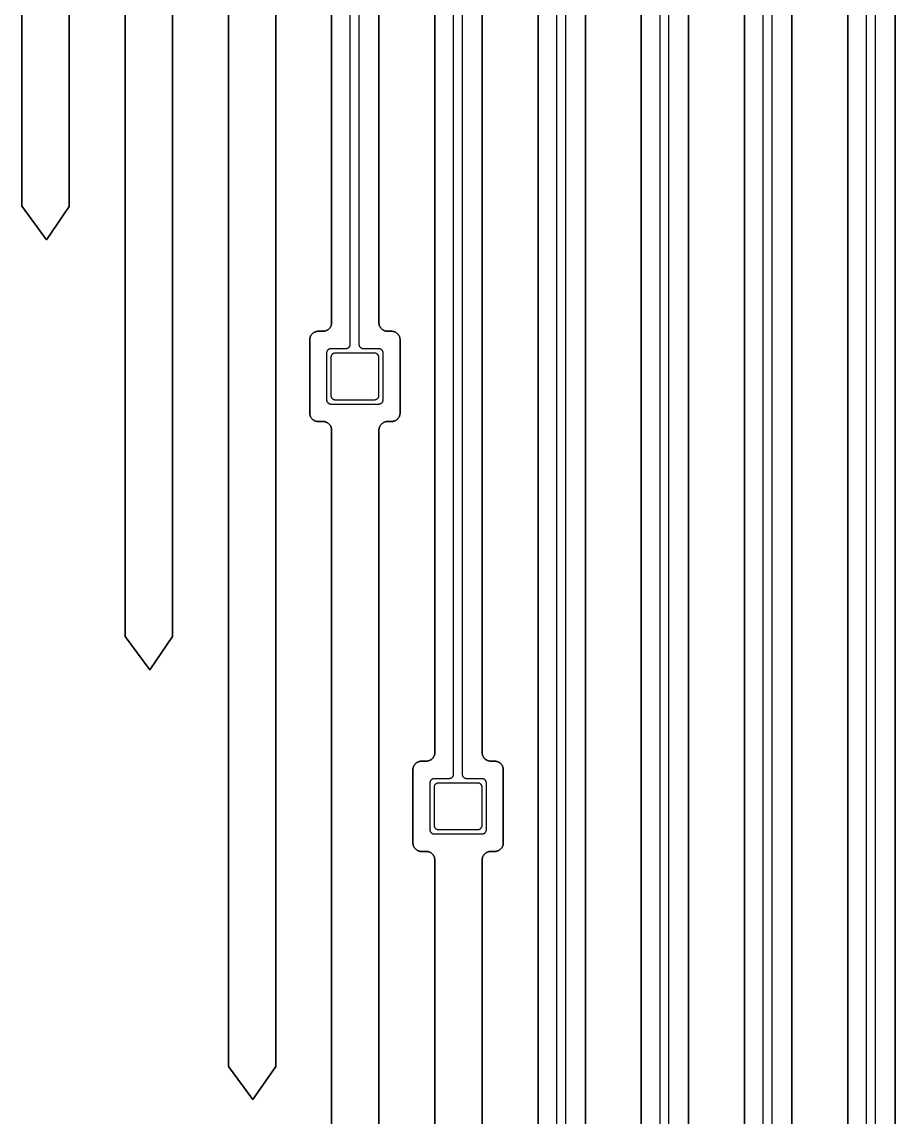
# Model space of a CAD drawing. Extents: x -2057 to 2225, y -44 to 31181.
# Drawn here: x -332.2 to -129.2, y 1607.5 to 1862.2 of the extents above; entities that cross this region are included whole.
import ezdxf

# ---------------------------------------------------------------- set-up
doc = ezdxf.new("R2010")
doc.units = 0
for name, color, linetype in [('electrode', 6, 'CONTINUOUS'), ('etching', 7, 'CONTINUOUS'), ('L3D0_etching3', 5, 'CONTINUOUS'), ('metalization', 8, 'CONTINUOUS'), ('polyimide', 9, 'CONTINUOUS')]:
    doc.layers.add(name, color=color, linetype=linetype)

msp = doc.modelspace()

# ---------------------------------------------------------------- linework, layer by layer
at = {"layer": 'electrode'}
for points in [[(-259.34, 1774.247), (-259.427, 1774.255), (-259.513, 1774.27), (-259.598, 1774.293), (-259.68, 1774.323), (-259.759, 1774.36), (-259.834, 1774.403), (-259.906, 1774.453), (-259.973, 1774.509), (-260.035, 1774.571), (-260.091, 1774.638), (-260.141, 1774.71), (-260.184, 1774.785), (-260.221, 1774.864), (-260.251, 1774.946), (-260.274, 1775.031), (-260.289, 1775.117), (-260.297, 1775.204), (-260.297, 1784.291), (-260.289, 1784.378), (-260.274, 1784.464), (-260.251, 1784.548), (-260.221, 1784.63), (-260.184, 1784.71), (-260.141, 1784.785), (-260.091, 1784.857), (-260.035, 1784.924), (-259.973, 1784.985), (-259.906, 1785.042), (-259.834, 1785.092), (-259.759, 1785.135), (-259.68, 1785.172), (-259.598, 1785.202), (-259.513, 1785.225), (-259.427, 1785.24), (-259.34, 1785.247), (-250.253, 1785.247), (-250.166, 1785.24), (-250.08, 1785.225), (-249.996, 1785.202), (-249.914, 1785.172), (-249.834, 1785.135), (-249.759, 1785.092), (-249.687, 1785.042), (-249.62, 1784.985), (-249.559, 1784.924), (-249.502, 1784.857), (-249.452, 1784.785), (-249.409, 1784.71), (-249.372, 1784.63), (-249.342, 1784.548), (-249.319, 1784.464), (-249.304, 1784.378), (-249.297, 1784.291), (-249.297, 1775.204), (-249.304, 1775.117), (-249.319, 1775.031), (-249.342, 1774.946), (-249.372, 1774.864), (-249.409, 1774.785), (-249.452, 1774.71), (-249.502, 1774.638), (-249.559, 1774.571), (-249.62, 1774.509), (-249.687, 1774.453), (-249.759, 1774.403), (-249.834, 1774.36), (-249.914, 1774.323), (-249.996, 1774.293), (-250.08, 1774.27), (-250.166, 1774.255), (-250.253, 1774.247)], [(-235.34, 1674.247), (-235.427, 1674.255), (-235.513, 1674.27), (-235.598, 1674.293), (-235.68, 1674.323), (-235.759, 1674.36), (-235.834, 1674.403), (-235.906, 1674.453), (-235.973, 1674.509), (-236.035, 1674.571), (-236.091, 1674.638), (-236.141, 1674.71), (-236.184, 1674.785), (-236.221, 1674.864), (-236.251, 1674.946), (-236.274, 1675.031), (-236.289, 1675.117), (-236.297, 1675.204), (-236.297, 1684.291), (-236.289, 1684.378), (-236.274, 1684.464), (-236.251, 1684.548), (-236.221, 1684.63), (-236.184, 1684.71), (-236.141, 1684.785), (-236.091, 1684.857), (-236.035, 1684.924), (-235.973, 1684.985), (-235.906, 1685.042), (-235.834, 1685.092), (-235.759, 1685.135), (-235.68, 1685.172), (-235.598, 1685.202), (-235.513, 1685.225), (-235.427, 1685.24), (-235.34, 1685.247), (-226.253, 1685.247), (-226.166, 1685.24), (-226.08, 1685.225), (-225.996, 1685.202), (-225.914, 1685.172), (-225.834, 1685.135), (-225.759, 1685.092), (-225.687, 1685.042), (-225.62, 1684.985), (-225.559, 1684.924), (-225.502, 1684.857), (-225.452, 1684.785), (-225.409, 1684.71), (-225.372, 1684.63), (-225.342, 1684.548), (-225.319, 1684.464), (-225.304, 1684.378), (-225.297, 1684.291), (-225.297, 1675.204), (-225.304, 1675.117), (-225.319, 1675.031), (-225.342, 1674.946), (-225.372, 1674.864), (-225.409, 1674.785), (-225.452, 1674.71), (-225.502, 1674.638), (-225.559, 1674.571), (-225.62, 1674.509), (-225.687, 1674.453), (-225.759, 1674.403), (-225.834, 1674.36), (-225.914, 1674.323), (-225.996, 1674.293), (-226.08, 1674.27), (-226.166, 1674.255), (-226.253, 1674.247)]]:
    msp.add_lwpolyline(points, close=True, dxfattribs=at)
at = {"layer": 'etching'}
for points in [[(-260.208, 9035.371), (-260.208, 1792.185), (-260.216, 1792.059), (-260.231, 1791.934), (-260.255, 1791.811), (-260.286, 1791.689), (-260.325, 1791.57), (-260.371, 1791.453), (-260.425, 1791.339), (-260.485, 1791.229), (-260.553, 1791.123), (-260.627, 1791.021), (-260.707, 1790.924), (-260.793, 1790.832), (-260.884, 1790.746), (-260.981, 1790.666), (-261.083, 1790.592), (-261.189, 1790.525), (-261.299, 1790.465), (-261.413, 1790.411), (-261.53, 1790.365), (-261.649, 1790.326), (-261.771, 1790.295), (-261.895, 1790.271), (-262.019, 1790.255), (-262.145, 1790.247), (-263.359, 1790.247), (-263.485, 1790.24), (-263.61, 1790.224), (-263.733, 1790.2), (-263.855, 1790.169), (-263.974, 1790.13), (-264.091, 1790.084), (-264.205, 1790.03), (-264.315, 1789.97), (-264.421, 1789.902), (-264.523, 1789.828), (-264.62, 1789.748), (-264.712, 1789.662), (-264.798, 1789.571), (-264.878, 1789.474), (-264.952, 1789.372), (-265.019, 1789.266), (-265.079, 1789.156), (-265.133, 1789.042), (-265.179, 1788.925), (-265.218, 1788.806), (-265.249, 1788.684), (-265.273, 1788.56), (-265.289, 1788.436), (-265.297, 1788.31), (-265.297, 1771.185), (-265.289, 1771.059), (-265.273, 1770.934), (-265.249, 1770.811), (-265.218, 1770.689), (-265.179, 1770.57), (-265.133, 1770.453), (-265.079, 1770.339), (-265.019, 1770.229), (-264.952, 1770.123), (-264.878, 1770.021), (-264.798, 1769.924), (-264.712, 1769.832), (-264.62, 1769.746), (-264.523, 1769.666), (-264.421, 1769.592), (-264.315, 1769.525), (-264.205, 1769.465), (-264.091, 1769.411), (-263.974, 1769.365), (-263.855, 1769.326), (-263.733, 1769.295), (-263.61, 1769.271), (-263.485, 1769.255), (-263.359, 1769.247), (-262.145, 1769.247), (-262.019, 1769.24), (-261.895, 1769.224), (-261.771, 1769.2), (-261.649, 1769.169), (-261.53, 1769.13), (-261.413, 1769.084), (-261.299, 1769.03), (-261.189, 1768.97), (-261.083, 1768.902), (-260.981, 1768.828), (-260.884, 1768.748), (-260.793, 1768.662), (-260.707, 1768.571), (-260.627, 1768.474), (-260.553, 1768.372), (-260.485, 1768.266), (-260.425, 1768.156), (-260.371, 1768.042), (-260.325, 1767.925), (-260.286, 1767.806), (-260.255, 1767.684), (-260.231, 1767.56), (-260.216, 1767.436), (-260.208, 1767.31), (-260.208, 1519.247)], [(-249.208, 1519.247), (-249.208, 1767.31), (-249.2, 1767.436), (-249.184, 1767.56), (-249.16, 1767.684), (-249.129, 1767.806), (-249.09, 1767.925), (-249.044, 1768.042), (-248.991, 1768.156), (-248.93, 1768.266), (-248.863, 1768.372), (-248.789, 1768.474), (-248.709, 1768.571), (-248.623, 1768.662), (-248.531, 1768.748), (-248.434, 1768.828), (-248.332, 1768.902), (-248.226, 1768.97), (-248.116, 1769.03), (-248.002, 1769.084), (-247.886, 1769.13), (-247.766, 1769.169), (-247.644, 1769.2), (-247.521, 1769.224), (-247.396, 1769.24), (-247.271, 1769.247), (-246.234, 1769.247), (-246.108, 1769.255), (-245.984, 1769.271), (-245.86, 1769.295), (-245.738, 1769.326), (-245.619, 1769.365), (-245.502, 1769.411), (-245.388, 1769.465), (-245.278, 1769.525), (-245.172, 1769.592), (-245.07, 1769.666), (-244.973, 1769.746), (-244.882, 1769.832), (-244.796, 1769.924), (-244.716, 1770.021), (-244.642, 1770.123), (-244.574, 1770.229), (-244.514, 1770.339), (-244.46, 1770.453), (-244.414, 1770.57), (-244.375, 1770.689), (-244.344, 1770.811), (-244.32, 1770.934), (-244.304, 1771.059), (-244.297, 1771.185), (-244.297, 1788.31), (-244.304, 1788.436), (-244.32, 1788.56), (-244.344, 1788.684), (-244.375, 1788.806), (-244.414, 1788.925), (-244.46, 1789.042), (-244.514, 1789.156), (-244.574, 1789.266), (-244.642, 1789.372), (-244.716, 1789.474), (-244.796, 1789.571), (-244.882, 1789.662), (-244.973, 1789.748), (-245.07, 1789.828), (-245.172, 1789.902), (-245.278, 1789.97), (-245.388, 1790.03), (-245.502, 1790.084), (-245.619, 1790.13), (-245.738, 1790.169), (-245.86, 1790.2), (-245.984, 1790.224), (-246.108, 1790.24), (-246.234, 1790.247), (-247.271, 1790.247), (-247.396, 1790.255), (-247.521, 1790.271), (-247.644, 1790.295), (-247.766, 1790.326), (-247.886, 1790.365), (-248.002, 1790.411), (-248.116, 1790.465), (-248.226, 1790.525), (-248.332, 1790.592), (-248.434, 1790.666), (-248.531, 1790.746), (-248.623, 1790.832), (-248.709, 1790.924), (-248.789, 1791.021), (-248.863, 1791.123), (-248.93, 1791.229), (-248.991, 1791.339), (-249.044, 1791.453), (-249.09, 1791.57), (-249.129, 1791.689), (-249.16, 1791.811), (-249.184, 1791.934), (-249.2, 1792.059), (-249.208, 1792.185), (-249.208, 9035.377)], [(-236.208, 9035.371), (-236.208, 1692.185), (-236.216, 1692.059), (-236.231, 1691.934), (-236.255, 1691.811), (-236.286, 1691.689), (-236.325, 1691.57), (-236.371, 1691.453), (-236.425, 1691.339), (-236.485, 1691.229), (-236.553, 1691.123), (-236.627, 1691.021), (-236.707, 1690.924), (-236.793, 1690.832), (-236.884, 1690.746), (-236.981, 1690.666), (-237.083, 1690.592), (-237.189, 1690.525), (-237.299, 1690.465), (-237.413, 1690.411), (-237.53, 1690.365), (-237.649, 1690.326), (-237.771, 1690.295), (-237.895, 1690.271), (-238.019, 1690.255), (-238.145, 1690.247), (-239.359, 1690.247), (-239.485, 1690.24), (-239.61, 1690.224), (-239.733, 1690.2), (-239.855, 1690.169), (-239.974, 1690.13), (-240.091, 1690.084), (-240.205, 1690.03), (-240.315, 1689.97), (-240.421, 1689.902), (-240.523, 1689.828), (-240.62, 1689.748), (-240.712, 1689.662), (-240.798, 1689.571), (-240.878, 1689.474), (-240.952, 1689.372), (-241.019, 1689.266), (-241.079, 1689.156), (-241.133, 1689.042), (-241.179, 1688.925), (-241.218, 1688.806), (-241.249, 1688.684), (-241.273, 1688.56), (-241.289, 1688.436), (-241.297, 1688.31), (-241.297, 1671.185), (-241.289, 1671.059), (-241.273, 1670.934), (-241.249, 1670.811), (-241.218, 1670.689), (-241.179, 1670.57), (-241.133, 1670.453), (-241.079, 1670.339), (-241.019, 1670.229), (-240.952, 1670.123), (-240.878, 1670.021), (-240.798, 1669.924), (-240.712, 1669.832), (-240.62, 1669.746), (-240.523, 1669.666), (-240.421, 1669.592), (-240.315, 1669.525), (-240.205, 1669.465), (-240.091, 1669.411), (-239.974, 1669.365), (-239.855, 1669.326), (-239.733, 1669.295), (-239.61, 1669.271), (-239.485, 1669.255), (-239.359, 1669.247), (-238.145, 1669.247), (-238.019, 1669.24), (-237.895, 1669.224), (-237.771, 1669.2), (-237.649, 1669.169), (-237.53, 1669.13), (-237.413, 1669.084), (-237.299, 1669.03), (-237.189, 1668.97), (-237.083, 1668.902), (-236.981, 1668.828), (-236.884, 1668.748), (-236.793, 1668.662), (-236.707, 1668.571), (-236.627, 1668.474), (-236.553, 1668.372), (-236.485, 1668.266), (-236.425, 1668.156), (-236.371, 1668.042), (-236.325, 1667.925), (-236.286, 1667.806), (-236.255, 1667.684), (-236.231, 1667.56), (-236.216, 1667.436), (-236.208, 1667.31), (-236.208, 1419.247)], [(-225.208, 1419.247), (-225.208, 1667.31), (-225.2, 1667.436), (-225.184, 1667.56), (-225.16, 1667.684), (-225.129, 1667.806), (-225.09, 1667.925), (-225.044, 1668.042), (-224.991, 1668.156), (-224.93, 1668.266), (-224.863, 1668.372), (-224.789, 1668.474), (-224.709, 1668.571), (-224.623, 1668.662), (-224.531, 1668.748), (-224.434, 1668.828), (-224.332, 1668.902), (-224.226, 1668.97), (-224.116, 1669.03), (-224.002, 1669.084), (-223.886, 1669.13), (-223.766, 1669.169), (-223.644, 1669.2), (-223.521, 1669.224), (-223.396, 1669.24), (-223.271, 1669.247), (-222.234, 1669.247), (-222.108, 1669.255), (-221.984, 1669.271), (-221.86, 1669.295), (-221.738, 1669.326), (-221.619, 1669.365), (-221.502, 1669.411), (-221.388, 1669.465), (-221.278, 1669.525), (-221.172, 1669.592), (-221.07, 1669.666), (-220.973, 1669.746), (-220.882, 1669.832), (-220.796, 1669.924), (-220.716, 1670.021), (-220.642, 1670.123), (-220.574, 1670.229), (-220.514, 1670.339), (-220.46, 1670.453), (-220.414, 1670.57), (-220.375, 1670.689), (-220.344, 1670.811), (-220.32, 1670.934), (-220.304, 1671.059), (-220.297, 1671.185), (-220.297, 1688.31), (-220.304, 1688.436), (-220.32, 1688.56), (-220.344, 1688.684), (-220.375, 1688.806), (-220.414, 1688.925), (-220.46, 1689.042), (-220.514, 1689.156), (-220.574, 1689.266), (-220.642, 1689.372), (-220.716, 1689.474), (-220.796, 1689.571), (-220.882, 1689.662), (-220.973, 1689.748), (-221.07, 1689.828), (-221.172, 1689.902), (-221.278, 1689.97), (-221.388, 1690.03), (-221.502, 1690.084), (-221.619, 1690.13), (-221.738, 1690.169), (-221.86, 1690.2), (-221.984, 1690.224), (-222.108, 1690.24), (-222.234, 1690.247), (-223.271, 1690.247), (-223.396, 1690.255), (-223.521, 1690.271), (-223.644, 1690.295), (-223.766, 1690.326), (-223.886, 1690.365), (-224.002, 1690.411), (-224.116, 1690.465), (-224.226, 1690.525), (-224.332, 1690.592), (-224.434, 1690.666), (-224.531, 1690.746), (-224.623, 1690.832), (-224.709, 1690.924), (-224.789, 1691.021), (-224.863, 1691.123), (-224.93, 1691.229), (-224.991, 1691.339), (-225.044, 1691.453), (-225.09, 1691.57), (-225.129, 1691.689), (-225.16, 1691.811), (-225.184, 1691.934), (-225.2, 1692.059), (-225.208, 1692.185), (-225.208, 9035.377)], [(-212.208, 9035.371), (-212.208, 1592.185)], [(-201.208, 1592.185), (-201.208, 9035.377)], [(-188.208, 9035.371), (-188.208, 1492.185)], [(-177.208, 1492.185), (-177.208, 9035.377)], [(-164.208, 9035.371), (-164.208, 1392.185)], [(-153.208, 1392.185), (-153.208, 9035.377)], [(-140.208, 9035.371), (-140.208, 1292.185)], [(-129.208, 1292.185), (-129.208, 9035.377)], [(-332.208, 2067.31), (-332.208, 1819.247), (-332.17, 1819.247), (-326.49, 1811.52), (-321.208, 1819.247), (-321.208, 2067.31)], [(-308.208, 1967.31), (-308.208, 1719.247), (-308.17, 1719.247), (-302.49, 1711.52), (-297.208, 1719.247), (-297.208, 1967.31)], [(-284.208, 1867.31), (-284.208, 1619.247), (-284.17, 1619.247), (-278.49, 1611.52), (-273.208, 1619.247), (-273.208, 1867.31)]]:
    msp.add_lwpolyline(points, dxfattribs=at)
at = {"layer": 'L3D0_etching3'}
for points in [[(-260.208, 9035.371), (-260.208, 1792.185), (-260.216, 1792.059), (-260.231, 1791.934), (-260.255, 1791.811), (-260.286, 1791.689), (-260.325, 1791.57), (-260.371, 1791.453), (-260.425, 1791.339), (-260.485, 1791.229), (-260.553, 1791.123), (-260.627, 1791.021), (-260.707, 1790.924), (-260.793, 1790.832), (-260.884, 1790.746), (-260.981, 1790.666), (-261.083, 1790.592), (-261.189, 1790.525), (-261.299, 1790.465), (-261.413, 1790.411), (-261.53, 1790.365), (-261.649, 1790.326), (-261.771, 1790.295), (-261.895, 1790.271), (-262.019, 1790.255), (-262.145, 1790.247), (-263.359, 1790.247), (-263.485, 1790.24), (-263.61, 1790.224), (-263.733, 1790.2), (-263.855, 1790.169), (-263.974, 1790.13), (-264.091, 1790.084), (-264.205, 1790.03), (-264.315, 1789.97), (-264.421, 1789.902), (-264.523, 1789.828), (-264.62, 1789.748), (-264.712, 1789.662), (-264.798, 1789.571), (-264.878, 1789.474), (-264.952, 1789.372), (-265.019, 1789.266), (-265.079, 1789.156), (-265.133, 1789.042), (-265.179, 1788.925), (-265.218, 1788.806), (-265.249, 1788.684), (-265.273, 1788.56), (-265.289, 1788.436), (-265.297, 1788.31), (-265.297, 1771.185), (-265.289, 1771.059), (-265.273, 1770.934), (-265.249, 1770.811), (-265.218, 1770.689), (-265.179, 1770.57), (-265.133, 1770.453), (-265.079, 1770.339), (-265.019, 1770.229), (-264.952, 1770.123), (-264.878, 1770.021), (-264.798, 1769.924), (-264.712, 1769.832), (-264.62, 1769.746), (-264.523, 1769.666), (-264.421, 1769.592), (-264.315, 1769.525), (-264.205, 1769.465), (-264.091, 1769.411), (-263.974, 1769.365), (-263.855, 1769.326), (-263.733, 1769.295), (-263.61, 1769.271), (-263.485, 1769.255), (-263.359, 1769.247), (-262.145, 1769.247), (-262.019, 1769.24), (-261.895, 1769.224), (-261.771, 1769.2), (-261.649, 1769.169), (-261.53, 1769.13), (-261.413, 1769.084), (-261.299, 1769.03), (-261.189, 1768.97), (-261.083, 1768.902), (-260.981, 1768.828), (-260.884, 1768.748), (-260.793, 1768.662), (-260.707, 1768.571), (-260.627, 1768.474), (-260.553, 1768.372), (-260.485, 1768.266), (-260.425, 1768.156), (-260.371, 1768.042), (-260.325, 1767.925), (-260.286, 1767.806), (-260.255, 1767.684), (-260.231, 1767.56), (-260.216, 1767.436), (-260.208, 1767.31), (-260.208, 1519.247)], [(-249.208, 1519.247), (-249.208, 1767.31), (-249.2, 1767.436), (-249.184, 1767.56), (-249.16, 1767.684), (-249.129, 1767.806), (-249.09, 1767.925), (-249.044, 1768.042), (-248.991, 1768.156), (-248.93, 1768.266), (-248.863, 1768.372), (-248.789, 1768.474), (-248.709, 1768.571), (-248.623, 1768.662), (-248.531, 1768.748), (-248.434, 1768.828), (-248.332, 1768.902), (-248.226, 1768.97), (-248.116, 1769.03), (-248.002, 1769.084), (-247.886, 1769.13), (-247.766, 1769.169), (-247.644, 1769.2), (-247.521, 1769.224), (-247.396, 1769.24), (-247.271, 1769.247), (-246.234, 1769.247), (-246.108, 1769.255), (-245.984, 1769.271), (-245.86, 1769.295), (-245.738, 1769.326), (-245.619, 1769.365), (-245.502, 1769.411), (-245.388, 1769.465), (-245.278, 1769.525), (-245.172, 1769.592), (-245.07, 1769.666), (-244.973, 1769.746), (-244.882, 1769.832), (-244.796, 1769.924), (-244.716, 1770.021), (-244.642, 1770.123), (-244.574, 1770.229), (-244.514, 1770.339), (-244.46, 1770.453), (-244.414, 1770.57), (-244.375, 1770.689), (-244.344, 1770.811), (-244.32, 1770.934), (-244.304, 1771.059), (-244.297, 1771.185), (-244.297, 1788.31), (-244.304, 1788.436), (-244.32, 1788.56), (-244.344, 1788.684), (-244.375, 1788.806), (-244.414, 1788.925), (-244.46, 1789.042), (-244.514, 1789.156), (-244.574, 1789.266), (-244.642, 1789.372), (-244.716, 1789.474), (-244.796, 1789.571), (-244.882, 1789.662), (-244.973, 1789.748), (-245.07, 1789.828), (-245.172, 1789.902), (-245.278, 1789.97), (-245.388, 1790.03), (-245.502, 1790.084), (-245.619, 1790.13), (-245.738, 1790.169), (-245.86, 1790.2), (-245.984, 1790.224), (-246.108, 1790.24), (-246.234, 1790.247), (-247.271, 1790.247), (-247.396, 1790.255), (-247.521, 1790.271), (-247.644, 1790.295), (-247.766, 1790.326), (-247.886, 1790.365), (-248.002, 1790.411), (-248.116, 1790.465), (-248.226, 1790.525), (-248.332, 1790.592), (-248.434, 1790.666), (-248.531, 1790.746), (-248.623, 1790.832), (-248.709, 1790.924), (-248.789, 1791.021), (-248.863, 1791.123), (-248.93, 1791.229), (-248.991, 1791.339), (-249.044, 1791.453), (-249.09, 1791.57), (-249.129, 1791.689), (-249.16, 1791.811), (-249.184, 1791.934), (-249.2, 1792.059), (-249.208, 1792.185), (-249.208, 9035.377)], [(-236.208, 9035.371), (-236.208, 1692.185), (-236.216, 1692.059), (-236.231, 1691.934), (-236.255, 1691.811), (-236.286, 1691.689), (-236.325, 1691.57), (-236.371, 1691.453), (-236.425, 1691.339), (-236.485, 1691.229), (-236.553, 1691.123), (-236.627, 1691.021), (-236.707, 1690.924), (-236.793, 1690.832), (-236.884, 1690.746), (-236.981, 1690.666), (-237.083, 1690.592), (-237.189, 1690.525), (-237.299, 1690.465), (-237.413, 1690.411), (-237.53, 1690.365), (-237.649, 1690.326), (-237.771, 1690.295), (-237.895, 1690.271), (-238.019, 1690.255), (-238.145, 1690.247), (-239.359, 1690.247), (-239.485, 1690.24), (-239.61, 1690.224), (-239.733, 1690.2), (-239.855, 1690.169), (-239.974, 1690.13), (-240.091, 1690.084), (-240.205, 1690.03), (-240.315, 1689.97), (-240.421, 1689.902), (-240.523, 1689.828), (-240.62, 1689.748), (-240.712, 1689.662), (-240.798, 1689.571), (-240.878, 1689.474), (-240.952, 1689.372), (-241.019, 1689.266), (-241.079, 1689.156), (-241.133, 1689.042), (-241.179, 1688.925), (-241.218, 1688.806), (-241.249, 1688.684), (-241.273, 1688.56), (-241.289, 1688.436), (-241.297, 1688.31), (-241.297, 1671.185), (-241.289, 1671.059), (-241.273, 1670.934), (-241.249, 1670.811), (-241.218, 1670.689), (-241.179, 1670.57), (-241.133, 1670.453), (-241.079, 1670.339), (-241.019, 1670.229), (-240.952, 1670.123), (-240.878, 1670.021), (-240.798, 1669.924), (-240.712, 1669.832), (-240.62, 1669.746), (-240.523, 1669.666), (-240.421, 1669.592), (-240.315, 1669.525), (-240.205, 1669.465), (-240.091, 1669.411), (-239.974, 1669.365), (-239.855, 1669.326), (-239.733, 1669.295), (-239.61, 1669.271), (-239.485, 1669.255), (-239.359, 1669.247), (-238.145, 1669.247), (-238.019, 1669.24), (-237.895, 1669.224), (-237.771, 1669.2), (-237.649, 1669.169), (-237.53, 1669.13), (-237.413, 1669.084), (-237.299, 1669.03), (-237.189, 1668.97), (-237.083, 1668.902), (-236.981, 1668.828), (-236.884, 1668.748), (-236.793, 1668.662), (-236.707, 1668.571), (-236.627, 1668.474), (-236.553, 1668.372), (-236.485, 1668.266), (-236.425, 1668.156), (-236.371, 1668.042), (-236.325, 1667.925), (-236.286, 1667.806), (-236.255, 1667.684), (-236.231, 1667.56), (-236.216, 1667.436), (-236.208, 1667.31), (-236.208, 1419.247)], [(-225.208, 1419.247), (-225.208, 1667.31), (-225.2, 1667.436), (-225.184, 1667.56), (-225.16, 1667.684), (-225.129, 1667.806), (-225.09, 1667.925), (-225.044, 1668.042), (-224.991, 1668.156), (-224.93, 1668.266), (-224.863, 1668.372), (-224.789, 1668.474), (-224.709, 1668.571), (-224.623, 1668.662), (-224.531, 1668.748), (-224.434, 1668.828), (-224.332, 1668.902), (-224.226, 1668.97), (-224.116, 1669.03), (-224.002, 1669.084), (-223.886, 1669.13), (-223.766, 1669.169), (-223.644, 1669.2), (-223.521, 1669.224), (-223.396, 1669.24), (-223.271, 1669.247), (-222.234, 1669.247), (-222.108, 1669.255), (-221.984, 1669.271), (-221.86, 1669.295), (-221.738, 1669.326), (-221.619, 1669.365), (-221.502, 1669.411), (-221.388, 1669.465), (-221.278, 1669.525), (-221.172, 1669.592), (-221.07, 1669.666), (-220.973, 1669.746), (-220.882, 1669.832), (-220.796, 1669.924), (-220.716, 1670.021), (-220.642, 1670.123), (-220.574, 1670.229), (-220.514, 1670.339), (-220.46, 1670.453), (-220.414, 1670.57), (-220.375, 1670.689), (-220.344, 1670.811), (-220.32, 1670.934), (-220.304, 1671.059), (-220.297, 1671.185), (-220.297, 1688.31), (-220.304, 1688.436), (-220.32, 1688.56), (-220.344, 1688.684), (-220.375, 1688.806), (-220.414, 1688.925), (-220.46, 1689.042), (-220.514, 1689.156), (-220.574, 1689.266), (-220.642, 1689.372), (-220.716, 1689.474), (-220.796, 1689.571), (-220.882, 1689.662), (-220.973, 1689.748), (-221.07, 1689.828), (-221.172, 1689.902), (-221.278, 1689.97), (-221.388, 1690.03), (-221.502, 1690.084), (-221.619, 1690.13), (-221.738, 1690.169), (-221.86, 1690.2), (-221.984, 1690.224), (-222.108, 1690.24), (-222.234, 1690.247), (-223.271, 1690.247), (-223.396, 1690.255), (-223.521, 1690.271), (-223.644, 1690.295), (-223.766, 1690.326), (-223.886, 1690.365), (-224.002, 1690.411), (-224.116, 1690.465), (-224.226, 1690.525), (-224.332, 1690.592), (-224.434, 1690.666), (-224.531, 1690.746), (-224.623, 1690.832), (-224.709, 1690.924), (-224.789, 1691.021), (-224.863, 1691.123), (-224.93, 1691.229), (-224.991, 1691.339), (-225.044, 1691.453), (-225.09, 1691.57), (-225.129, 1691.689), (-225.16, 1691.811), (-225.184, 1691.934), (-225.2, 1692.059), (-225.208, 1692.185), (-225.208, 9035.377)], [(-212.208, 9035.371), (-212.208, 1592.185)], [(-201.208, 1592.185), (-201.208, 9035.377)], [(-188.208, 9035.371), (-188.208, 1492.185)], [(-177.208, 1492.185), (-177.208, 9035.377)], [(-164.208, 9035.371), (-164.208, 1392.185)], [(-153.208, 1392.185), (-153.208, 9035.377)], [(-140.208, 9035.371), (-140.208, 1292.185)], [(-129.208, 1292.185), (-129.208, 9035.377)], [(-332.208, 2067.31), (-332.208, 1819.247), (-332.17, 1819.247), (-326.49, 1811.52), (-321.208, 1819.247), (-321.208, 2067.31)], [(-308.208, 1967.31), (-308.208, 1719.247), (-308.17, 1719.247), (-302.49, 1711.52), (-297.208, 1719.247), (-297.208, 1967.31)], [(-284.208, 1867.31), (-284.208, 1619.247), (-284.17, 1619.247), (-278.49, 1611.52), (-273.208, 1619.247), (-273.208, 1867.31)]]:
    msp.add_lwpolyline(points, dxfattribs=at)
at = {"layer": 'metalization'}
for points in [[(-253.858, 9040.22), (-253.858, 1787.204), (-253.85, 1787.117), (-253.835, 1787.031), (-253.812, 1786.946), (-253.782, 1786.864), (-253.746, 1786.785), (-253.702, 1786.71), (-253.652, 1786.638), (-253.596, 1786.571), (-253.534, 1786.509), (-253.467, 1786.453), (-253.396, 1786.403), (-253.32, 1786.36), (-253.241, 1786.323), (-253.159, 1786.293), (-253.074, 1786.27), (-252.988, 1786.255), (-252.901, 1786.247), (-249.253, 1786.247), (-249.166, 1786.24), (-249.08, 1786.225), (-248.996, 1786.202), (-248.914, 1786.172), (-248.834, 1786.135), (-248.759, 1786.092), (-248.687, 1786.042), (-248.62, 1785.985), (-248.559, 1785.924), (-248.502, 1785.857), (-248.452, 1785.785), (-248.409, 1785.71), (-248.372, 1785.63), (-248.342, 1785.548), (-248.319, 1785.464), (-248.304, 1785.378), (-248.297, 1785.291), (-248.297, 1774.204), (-248.304, 1774.117), (-248.319, 1774.031), (-248.342, 1773.946), (-248.372, 1773.864), (-248.409, 1773.785), (-248.452, 1773.71), (-248.502, 1773.638), (-248.559, 1773.571), (-248.62, 1773.509), (-248.687, 1773.453), (-248.759, 1773.403), (-248.834, 1773.36), (-248.914, 1773.323), (-248.996, 1773.293), (-249.08, 1773.27), (-249.166, 1773.255), (-249.253, 1773.247), (-260.34, 1773.247), (-260.427, 1773.255), (-260.513, 1773.27), (-260.598, 1773.293), (-260.68, 1773.323), (-260.759, 1773.36), (-260.834, 1773.403), (-260.906, 1773.453), (-260.973, 1773.509), (-261.035, 1773.571), (-261.091, 1773.638), (-261.141, 1773.71), (-261.184, 1773.785), (-261.221, 1773.864), (-261.251, 1773.946), (-261.274, 1774.031), (-261.289, 1774.117), (-261.297, 1774.204), (-261.297, 1785.291), (-261.289, 1785.378), (-261.274, 1785.464), (-261.251, 1785.548), (-261.221, 1785.63), (-261.184, 1785.71), (-261.141, 1785.785), (-261.091, 1785.857), (-261.035, 1785.924), (-260.973, 1785.985), (-260.906, 1786.042), (-260.834, 1786.092), (-260.759, 1786.135), (-260.68, 1786.172), (-260.598, 1786.202), (-260.513, 1786.225), (-260.427, 1786.24), (-260.34, 1786.247), (-256.814, 1786.247), (-256.727, 1786.255), (-256.641, 1786.27), (-256.557, 1786.293), (-256.475, 1786.323), (-256.396, 1786.36), (-256.32, 1786.403), (-256.248, 1786.453), (-256.181, 1786.509), (-256.12, 1786.571), (-256.064, 1786.638), (-256.014, 1786.71), (-255.97, 1786.785), (-255.933, 1786.864), (-255.903, 1786.946), (-255.88, 1787.031), (-255.865, 1787.117), (-255.858, 1787.204), (-255.858, 9040.22)], [(-229.858, 9040.22), (-229.858, 1687.204), (-229.85, 1687.117), (-229.835, 1687.031), (-229.812, 1686.946), (-229.782, 1686.864), (-229.746, 1686.785), (-229.702, 1686.71), (-229.652, 1686.638), (-229.596, 1686.571), (-229.534, 1686.509), (-229.467, 1686.453), (-229.396, 1686.403), (-229.32, 1686.36), (-229.241, 1686.323), (-229.159, 1686.293), (-229.074, 1686.27), (-228.988, 1686.255), (-228.901, 1686.247), (-225.253, 1686.247), (-225.166, 1686.24), (-225.08, 1686.225), (-224.996, 1686.202), (-224.914, 1686.172), (-224.834, 1686.135), (-224.759, 1686.092), (-224.687, 1686.042), (-224.62, 1685.985), (-224.559, 1685.924), (-224.502, 1685.857), (-224.452, 1685.785), (-224.409, 1685.71), (-224.372, 1685.63), (-224.342, 1685.548), (-224.319, 1685.464), (-224.304, 1685.378), (-224.297, 1685.291), (-224.297, 1674.204), (-224.304, 1674.117), (-224.319, 1674.031), (-224.342, 1673.946), (-224.372, 1673.864), (-224.409, 1673.785), (-224.452, 1673.71), (-224.502, 1673.638), (-224.559, 1673.571), (-224.62, 1673.509), (-224.687, 1673.453), (-224.759, 1673.403), (-224.834, 1673.36), (-224.914, 1673.323), (-224.996, 1673.293), (-225.08, 1673.27), (-225.166, 1673.255), (-225.253, 1673.247), (-236.34, 1673.247), (-236.427, 1673.255), (-236.513, 1673.27), (-236.598, 1673.293), (-236.68, 1673.323), (-236.759, 1673.36), (-236.834, 1673.403), (-236.906, 1673.453), (-236.973, 1673.509), (-237.035, 1673.571), (-237.091, 1673.638), (-237.141, 1673.71), (-237.184, 1673.785), (-237.221, 1673.864), (-237.251, 1673.946), (-237.274, 1674.031), (-237.289, 1674.117), (-237.297, 1674.204), (-237.297, 1685.291), (-237.289, 1685.378), (-237.274, 1685.464), (-237.251, 1685.548), (-237.221, 1685.63), (-237.184, 1685.71), (-237.141, 1685.785), (-237.091, 1685.857), (-237.035, 1685.924), (-236.973, 1685.985), (-236.906, 1686.042), (-236.834, 1686.092), (-236.759, 1686.135), (-236.68, 1686.172), (-236.598, 1686.202), (-236.513, 1686.225), (-236.427, 1686.24), (-236.34, 1686.247), (-232.814, 1686.247), (-232.727, 1686.255), (-232.641, 1686.27), (-232.557, 1686.293), (-232.475, 1686.323), (-232.396, 1686.36), (-232.32, 1686.403), (-232.248, 1686.453), (-232.181, 1686.509), (-232.12, 1686.571), (-232.064, 1686.638), (-232.014, 1686.71), (-231.97, 1686.785), (-231.933, 1686.864), (-231.903, 1686.946), (-231.88, 1687.031), (-231.865, 1687.117), (-231.858, 1687.204), (-231.858, 9040.22)], [(-207.858, 1587.204), (-207.858, 9040.22)], [(-205.858, 9040.22), (-205.858, 1587.204)], [(-183.858, 1487.204), (-183.858, 9040.22)], [(-181.858, 9040.22), (-181.858, 1487.204)], [(-159.858, 1387.204), (-159.858, 9040.22)], [(-157.858, 9040.22), (-157.858, 1387.204)], [(-135.858, 1287.204), (-135.858, 9040.22)], [(-133.858, 9040.22), (-133.858, 1287.204)]]:
    msp.add_lwpolyline(points, dxfattribs=at)
at = {"layer": 'polyimide'}
for points in [[(-260.208, 1519.247), (-260.208, 1767.31), (-260.216, 1767.436), (-260.231, 1767.56), (-260.255, 1767.684), (-260.286, 1767.806), (-260.325, 1767.925), (-260.371, 1768.042), (-260.425, 1768.156), (-260.485, 1768.266), (-260.553, 1768.372), (-260.627, 1768.474), (-260.707, 1768.571), (-260.793, 1768.662), (-260.884, 1768.748), (-260.981, 1768.828), (-261.083, 1768.902), (-261.189, 1768.97), (-261.299, 1769.03), (-261.413, 1769.084), (-261.53, 1769.13), (-261.649, 1769.169), (-261.771, 1769.2), (-261.895, 1769.224), (-262.019, 1769.24), (-262.145, 1769.247), (-263.359, 1769.247), (-263.485, 1769.255), (-263.61, 1769.271), (-263.733, 1769.295), (-263.855, 1769.326), (-263.974, 1769.365), (-264.091, 1769.411), (-264.205, 1769.465), (-264.315, 1769.525), (-264.421, 1769.592), (-264.523, 1769.666), (-264.62, 1769.746), (-264.712, 1769.832), (-264.798, 1769.924), (-264.878, 1770.021), (-264.952, 1770.123), (-265.019, 1770.229), (-265.079, 1770.339), (-265.133, 1770.453), (-265.179, 1770.57), (-265.218, 1770.689), (-265.249, 1770.811), (-265.273, 1770.934), (-265.289, 1771.059), (-265.297, 1771.185), (-265.297, 1788.31), (-265.289, 1788.436), (-265.273, 1788.56), (-265.249, 1788.684), (-265.218, 1788.806), (-265.179, 1788.925), (-265.133, 1789.042), (-265.079, 1789.156), (-265.019, 1789.266), (-264.952, 1789.372), (-264.878, 1789.474), (-264.798, 1789.571), (-264.712, 1789.662), (-264.62, 1789.748), (-264.523, 1789.828), (-264.421, 1789.902), (-264.315, 1789.97), (-264.205, 1790.03), (-264.091, 1790.084), (-263.974, 1790.13), (-263.855, 1790.169), (-263.733, 1790.2), (-263.61, 1790.224), (-263.485, 1790.24), (-263.359, 1790.247), (-262.145, 1790.247), (-262.019, 1790.255), (-261.895, 1790.271), (-261.771, 1790.295), (-261.649, 1790.326), (-261.53, 1790.365), (-261.413, 1790.411), (-261.299, 1790.465), (-261.189, 1790.525), (-261.083, 1790.592), (-260.981, 1790.666), (-260.884, 1790.746), (-260.793, 1790.832), (-260.707, 1790.924), (-260.627, 1791.021), (-260.553, 1791.123), (-260.485, 1791.229), (-260.425, 1791.339), (-260.371, 1791.453), (-260.325, 1791.57), (-260.286, 1791.689), (-260.255, 1791.811), (-260.231, 1791.934), (-260.216, 1792.059), (-260.208, 1792.185), (-260.208, 9035.371)], [(-260.208, 9035.371), (-260.208, 1792.185), (-260.216, 1792.059), (-260.231, 1791.934), (-260.255, 1791.811), (-260.286, 1791.689), (-260.325, 1791.57), (-260.371, 1791.453), (-260.425, 1791.339), (-260.485, 1791.229), (-260.553, 1791.123), (-260.627, 1791.021), (-260.707, 1790.924), (-260.793, 1790.832), (-260.884, 1790.746), (-260.981, 1790.666), (-261.083, 1790.592), (-261.189, 1790.525), (-261.299, 1790.465), (-261.413, 1790.411), (-261.53, 1790.365), (-261.649, 1790.326), (-261.771, 1790.295), (-261.895, 1790.271), (-262.019, 1790.255), (-262.145, 1790.247), (-263.359, 1790.247), (-263.485, 1790.24), (-263.61, 1790.224), (-263.733, 1790.2), (-263.855, 1790.169), (-263.974, 1790.13), (-264.091, 1790.084), (-264.205, 1790.03), (-264.315, 1789.97), (-264.421, 1789.902), (-264.523, 1789.828), (-264.62, 1789.748), (-264.712, 1789.662), (-264.798, 1789.571), (-264.878, 1789.474), (-264.952, 1789.372), (-265.019, 1789.266), (-265.079, 1789.156), (-265.133, 1789.042), (-265.179, 1788.925), (-265.218, 1788.806), (-265.249, 1788.684), (-265.273, 1788.56), (-265.289, 1788.436), (-265.297, 1788.31), (-265.297, 1771.185), (-265.289, 1771.059), (-265.273, 1770.934), (-265.249, 1770.811), (-265.218, 1770.689), (-265.179, 1770.57), (-265.133, 1770.453), (-265.079, 1770.339), (-265.019, 1770.229), (-264.952, 1770.123), (-264.878, 1770.021), (-264.798, 1769.924), (-264.712, 1769.832), (-264.62, 1769.746), (-264.523, 1769.666), (-264.421, 1769.592), (-264.315, 1769.525), (-264.205, 1769.465), (-264.091, 1769.411), (-263.974, 1769.365), (-263.855, 1769.326), (-263.733, 1769.295), (-263.61, 1769.271), (-263.485, 1769.255), (-263.359, 1769.247), (-262.145, 1769.247), (-262.019, 1769.24), (-261.895, 1769.224), (-261.771, 1769.2), (-261.649, 1769.169), (-261.53, 1769.13), (-261.413, 1769.084), (-261.299, 1769.03), (-261.189, 1768.97), (-261.083, 1768.902), (-260.981, 1768.828), (-260.884, 1768.748), (-260.793, 1768.662), (-260.707, 1768.571), (-260.627, 1768.474), (-260.553, 1768.372), (-260.485, 1768.266), (-260.425, 1768.156), (-260.371, 1768.042), (-260.325, 1767.925), (-260.286, 1767.806), (-260.255, 1767.684), (-260.231, 1767.56), (-260.216, 1767.436), (-260.208, 1767.31), (-260.208, 1519.247)], [(-249.208, 9035.377), (-249.208, 1792.185), (-249.2, 1792.059), (-249.184, 1791.934), (-249.16, 1791.811), (-249.129, 1791.689), (-249.09, 1791.57), (-249.044, 1791.453), (-248.991, 1791.339), (-248.93, 1791.229), (-248.863, 1791.123), (-248.789, 1791.021), (-248.709, 1790.924), (-248.623, 1790.832), (-248.531, 1790.746), (-248.434, 1790.666), (-248.332, 1790.592), (-248.226, 1790.525), (-248.116, 1790.465), (-248.002, 1790.411), (-247.886, 1790.365), (-247.766, 1790.326), (-247.644, 1790.295), (-247.521, 1790.271), (-247.396, 1790.255), (-247.271, 1790.247), (-246.234, 1790.247), (-246.108, 1790.24), (-245.984, 1790.224), (-245.86, 1790.2), (-245.738, 1790.169), (-245.619, 1790.13), (-245.502, 1790.084), (-245.388, 1790.03), (-245.278, 1789.97), (-245.172, 1789.902), (-245.07, 1789.828), (-244.973, 1789.748), (-244.882, 1789.662), (-244.796, 1789.571), (-244.716, 1789.474), (-244.642, 1789.372), (-244.574, 1789.266), (-244.514, 1789.156), (-244.46, 1789.042), (-244.414, 1788.925), (-244.375, 1788.806), (-244.344, 1788.684), (-244.32, 1788.56), (-244.304, 1788.436), (-244.297, 1788.31), (-244.297, 1771.185), (-244.304, 1771.059), (-244.32, 1770.934), (-244.344, 1770.811), (-244.375, 1770.689), (-244.414, 1770.57), (-244.46, 1770.453), (-244.514, 1770.339), (-244.574, 1770.229), (-244.642, 1770.123), (-244.716, 1770.021), (-244.796, 1769.924), (-244.882, 1769.832), (-244.973, 1769.746), (-245.07, 1769.666), (-245.172, 1769.592), (-245.278, 1769.525), (-245.388, 1769.465), (-245.502, 1769.411), (-245.619, 1769.365), (-245.738, 1769.326), (-245.86, 1769.295), (-245.984, 1769.271), (-246.108, 1769.255), (-246.234, 1769.247), (-247.271, 1769.247), (-247.396, 1769.24), (-247.521, 1769.224), (-247.644, 1769.2), (-247.766, 1769.169), (-247.886, 1769.13), (-248.002, 1769.084), (-248.116, 1769.03), (-248.226, 1768.97), (-248.332, 1768.902), (-248.434, 1768.828), (-248.531, 1768.748), (-248.623, 1768.662), (-248.709, 1768.571), (-248.789, 1768.474), (-248.863, 1768.372), (-248.93, 1768.266), (-248.991, 1768.156), (-249.044, 1768.042), (-249.09, 1767.925), (-249.129, 1767.806), (-249.16, 1767.684), (-249.184, 1767.56), (-249.2, 1767.436), (-249.208, 1767.31), (-249.208, 1519.247)], [(-249.208, 1519.247), (-249.208, 1767.31), (-249.2, 1767.436), (-249.184, 1767.56), (-249.16, 1767.684), (-249.129, 1767.806), (-249.09, 1767.925), (-249.044, 1768.042), (-248.991, 1768.156), (-248.93, 1768.266), (-248.863, 1768.372), (-248.789, 1768.474), (-248.709, 1768.571), (-248.623, 1768.662), (-248.531, 1768.748), (-248.434, 1768.828), (-248.332, 1768.902), (-248.226, 1768.97), (-248.116, 1769.03), (-248.002, 1769.084), (-247.886, 1769.13), (-247.766, 1769.169), (-247.644, 1769.2), (-247.521, 1769.224), (-247.396, 1769.24), (-247.271, 1769.247), (-246.234, 1769.247), (-246.108, 1769.255), (-245.984, 1769.271), (-245.86, 1769.295), (-245.738, 1769.326), (-245.619, 1769.365), (-245.502, 1769.411), (-245.388, 1769.465), (-245.278, 1769.525), (-245.172, 1769.592), (-245.07, 1769.666), (-244.973, 1769.746), (-244.882, 1769.832), (-244.796, 1769.924), (-244.716, 1770.021), (-244.642, 1770.123), (-244.574, 1770.229), (-244.514, 1770.339), (-244.46, 1770.453), (-244.414, 1770.57), (-244.375, 1770.689), (-244.344, 1770.811), (-244.32, 1770.934), (-244.304, 1771.059), (-244.297, 1771.185), (-244.297, 1788.31), (-244.304, 1788.436), (-244.32, 1788.56), (-244.344, 1788.684), (-244.375, 1788.806), (-244.414, 1788.925), (-244.46, 1789.042), (-244.514, 1789.156), (-244.574, 1789.266), (-244.642, 1789.372), (-244.716, 1789.474), (-244.796, 1789.571), (-244.882, 1789.662), (-244.973, 1789.748), (-245.07, 1789.828), (-245.172, 1789.902), (-245.278, 1789.97), (-245.388, 1790.03), (-245.502, 1790.084), (-245.619, 1790.13), (-245.738, 1790.169), (-245.86, 1790.2), (-245.984, 1790.224), (-246.108, 1790.24), (-246.234, 1790.247), (-247.271, 1790.247), (-247.396, 1790.255), (-247.521, 1790.271), (-247.644, 1790.295), (-247.766, 1790.326), (-247.886, 1790.365), (-248.002, 1790.411), (-248.116, 1790.465), (-248.226, 1790.525), (-248.332, 1790.592), (-248.434, 1790.666), (-248.531, 1790.746), (-248.623, 1790.832), (-248.709, 1790.924), (-248.789, 1791.021), (-248.863, 1791.123), (-248.93, 1791.229), (-248.991, 1791.339), (-249.044, 1791.453), (-249.09, 1791.57), (-249.129, 1791.689), (-249.16, 1791.811), (-249.184, 1791.934), (-249.2, 1792.059), (-249.208, 1792.185), (-249.208, 9035.377)], [(-236.208, 1419.247), (-236.208, 1667.31), (-236.216, 1667.436), (-236.231, 1667.56), (-236.255, 1667.684), (-236.286, 1667.806), (-236.325, 1667.925), (-236.371, 1668.042), (-236.425, 1668.156), (-236.485, 1668.266), (-236.553, 1668.372), (-236.627, 1668.474), (-236.707, 1668.571), (-236.793, 1668.662), (-236.884, 1668.748), (-236.981, 1668.828), (-237.083, 1668.902), (-237.189, 1668.97), (-237.299, 1669.03), (-237.413, 1669.084), (-237.53, 1669.13), (-237.649, 1669.169), (-237.771, 1669.2), (-237.895, 1669.224), (-238.019, 1669.24), (-238.145, 1669.247), (-239.359, 1669.247), (-239.485, 1669.255), (-239.61, 1669.271), (-239.733, 1669.295), (-239.855, 1669.326), (-239.974, 1669.365), (-240.091, 1669.411), (-240.205, 1669.465), (-240.315, 1669.525), (-240.421, 1669.592), (-240.523, 1669.666), (-240.62, 1669.746), (-240.712, 1669.832), (-240.798, 1669.924), (-240.878, 1670.021), (-240.952, 1670.123), (-241.019, 1670.229), (-241.079, 1670.339), (-241.133, 1670.453), (-241.179, 1670.57), (-241.218, 1670.689), (-241.249, 1670.811), (-241.273, 1670.934), (-241.289, 1671.059), (-241.297, 1671.185), (-241.297, 1688.31), (-241.289, 1688.436), (-241.273, 1688.56), (-241.249, 1688.684), (-241.218, 1688.806), (-241.179, 1688.925), (-241.133, 1689.042), (-241.079, 1689.156), (-241.019, 1689.266), (-240.952, 1689.372), (-240.878, 1689.474), (-240.798, 1689.571), (-240.712, 1689.662), (-240.62, 1689.748), (-240.523, 1689.828), (-240.421, 1689.902), (-240.315, 1689.97), (-240.205, 1690.03), (-240.091, 1690.084), (-239.974, 1690.13), (-239.855, 1690.169), (-239.733, 1690.2), (-239.61, 1690.224), (-239.485, 1690.24), (-239.359, 1690.247), (-238.145, 1690.247), (-238.019, 1690.255), (-237.895, 1690.271), (-237.771, 1690.295), (-237.649, 1690.326), (-237.53, 1690.365), (-237.413, 1690.411), (-237.299, 1690.465), (-237.189, 1690.525), (-237.083, 1690.592), (-236.981, 1690.666), (-236.884, 1690.746), (-236.793, 1690.832), (-236.707, 1690.924), (-236.627, 1691.021), (-236.553, 1691.123), (-236.485, 1691.229), (-236.425, 1691.339), (-236.371, 1691.453), (-236.325, 1691.57), (-236.286, 1691.689), (-236.255, 1691.811), (-236.231, 1691.934), (-236.216, 1692.059), (-236.208, 1692.185), (-236.208, 9035.371)], [(-236.208, 9035.371), (-236.208, 1692.185), (-236.216, 1692.059), (-236.231, 1691.934), (-236.255, 1691.811), (-236.286, 1691.689), (-236.325, 1691.57), (-236.371, 1691.453), (-236.425, 1691.339), (-236.485, 1691.229), (-236.553, 1691.123), (-236.627, 1691.021), (-236.707, 1690.924), (-236.793, 1690.832), (-236.884, 1690.746), (-236.981, 1690.666), (-237.083, 1690.592), (-237.189, 1690.525), (-237.299, 1690.465), (-237.413, 1690.411), (-237.53, 1690.365), (-237.649, 1690.326), (-237.771, 1690.295), (-237.895, 1690.271), (-238.019, 1690.255), (-238.145, 1690.247), (-239.359, 1690.247), (-239.485, 1690.24), (-239.61, 1690.224), (-239.733, 1690.2), (-239.855, 1690.169), (-239.974, 1690.13), (-240.091, 1690.084), (-240.205, 1690.03), (-240.315, 1689.97), (-240.421, 1689.902), (-240.523, 1689.828), (-240.62, 1689.748), (-240.712, 1689.662), (-240.798, 1689.571), (-240.878, 1689.474), (-240.952, 1689.372), (-241.019, 1689.266), (-241.079, 1689.156), (-241.133, 1689.042), (-241.179, 1688.925), (-241.218, 1688.806), (-241.249, 1688.684), (-241.273, 1688.56), (-241.289, 1688.436), (-241.297, 1688.31), (-241.297, 1671.185), (-241.289, 1671.059), (-241.273, 1670.934), (-241.249, 1670.811), (-241.218, 1670.689), (-241.179, 1670.57), (-241.133, 1670.453), (-241.079, 1670.339), (-241.019, 1670.229), (-240.952, 1670.123), (-240.878, 1670.021), (-240.798, 1669.924), (-240.712, 1669.832), (-240.62, 1669.746), (-240.523, 1669.666), (-240.421, 1669.592), (-240.315, 1669.525), (-240.205, 1669.465), (-240.091, 1669.411), (-239.974, 1669.365), (-239.855, 1669.326), (-239.733, 1669.295), (-239.61, 1669.271), (-239.485, 1669.255), (-239.359, 1669.247), (-238.145, 1669.247), (-238.019, 1669.24), (-237.895, 1669.224), (-237.771, 1669.2), (-237.649, 1669.169), (-237.53, 1669.13), (-237.413, 1669.084), (-237.299, 1669.03), (-237.189, 1668.97), (-237.083, 1668.902), (-236.981, 1668.828), (-236.884, 1668.748), (-236.793, 1668.662), (-236.707, 1668.571), (-236.627, 1668.474), (-236.553, 1668.372), (-236.485, 1668.266), (-236.425, 1668.156), (-236.371, 1668.042), (-236.325, 1667.925), (-236.286, 1667.806), (-236.255, 1667.684), (-236.231, 1667.56), (-236.216, 1667.436), (-236.208, 1667.31), (-236.208, 1419.247)], [(-225.208, 9035.377), (-225.208, 1692.185), (-225.2, 1692.059), (-225.184, 1691.934), (-225.16, 1691.811), (-225.129, 1691.689), (-225.09, 1691.57), (-225.044, 1691.453), (-224.991, 1691.339), (-224.93, 1691.229), (-224.863, 1691.123), (-224.789, 1691.021), (-224.709, 1690.924), (-224.623, 1690.832), (-224.531, 1690.746), (-224.434, 1690.666), (-224.332, 1690.592), (-224.226, 1690.525), (-224.116, 1690.465), (-224.002, 1690.411), (-223.886, 1690.365), (-223.766, 1690.326), (-223.644, 1690.295), (-223.521, 1690.271), (-223.396, 1690.255), (-223.271, 1690.247), (-222.234, 1690.247), (-222.108, 1690.24), (-221.984, 1690.224), (-221.86, 1690.2), (-221.738, 1690.169), (-221.619, 1690.13), (-221.502, 1690.084), (-221.388, 1690.03), (-221.278, 1689.97), (-221.172, 1689.902), (-221.07, 1689.828), (-220.973, 1689.748), (-220.882, 1689.662), (-220.796, 1689.571), (-220.716, 1689.474), (-220.642, 1689.372), (-220.574, 1689.266), (-220.514, 1689.156), (-220.46, 1689.042), (-220.414, 1688.925), (-220.375, 1688.806), (-220.344, 1688.684), (-220.32, 1688.56), (-220.304, 1688.436), (-220.297, 1688.31), (-220.297, 1671.185), (-220.304, 1671.059), (-220.32, 1670.934), (-220.344, 1670.811), (-220.375, 1670.689), (-220.414, 1670.57), (-220.46, 1670.453), (-220.514, 1670.339), (-220.574, 1670.229), (-220.642, 1670.123), (-220.716, 1670.021), (-220.796, 1669.924), (-220.882, 1669.832), (-220.973, 1669.746), (-221.07, 1669.666), (-221.172, 1669.592), (-221.278, 1669.525), (-221.388, 1669.465), (-221.502, 1669.411), (-221.619, 1669.365), (-221.738, 1669.326), (-221.86, 1669.295), (-221.984, 1669.271), (-222.108, 1669.255), (-222.234, 1669.247), (-223.271, 1669.247), (-223.396, 1669.24), (-223.521, 1669.224), (-223.644, 1669.2), (-223.766, 1669.169), (-223.886, 1669.13), (-224.002, 1669.084), (-224.116, 1669.03), (-224.226, 1668.97), (-224.332, 1668.902), (-224.434, 1668.828), (-224.531, 1668.748), (-224.623, 1668.662), (-224.709, 1668.571), (-224.789, 1668.474), (-224.863, 1668.372), (-224.93, 1668.266), (-224.991, 1668.156), (-225.044, 1668.042), (-225.09, 1667.925), (-225.129, 1667.806), (-225.16, 1667.684), (-225.184, 1667.56), (-225.2, 1667.436), (-225.208, 1667.31), (-225.208, 1419.247)], [(-225.208, 1419.247), (-225.208, 1667.31), (-225.2, 1667.436), (-225.184, 1667.56), (-225.16, 1667.684), (-225.129, 1667.806), (-225.09, 1667.925), (-225.044, 1668.042), (-224.991, 1668.156), (-224.93, 1668.266), (-224.863, 1668.372), (-224.789, 1668.474), (-224.709, 1668.571), (-224.623, 1668.662), (-224.531, 1668.748), (-224.434, 1668.828), (-224.332, 1668.902), (-224.226, 1668.97), (-224.116, 1669.03), (-224.002, 1669.084), (-223.886, 1669.13), (-223.766, 1669.169), (-223.644, 1669.2), (-223.521, 1669.224), (-223.396, 1669.24), (-223.271, 1669.247), (-222.234, 1669.247), (-222.108, 1669.255), (-221.984, 1669.271), (-221.86, 1669.295), (-221.738, 1669.326), (-221.619, 1669.365), (-221.502, 1669.411), (-221.388, 1669.465), (-221.278, 1669.525), (-221.172, 1669.592), (-221.07, 1669.666), (-220.973, 1669.746), (-220.882, 1669.832), (-220.796, 1669.924), (-220.716, 1670.021), (-220.642, 1670.123), (-220.574, 1670.229), (-220.514, 1670.339), (-220.46, 1670.453), (-220.414, 1670.57), (-220.375, 1670.689), (-220.344, 1670.811), (-220.32, 1670.934), (-220.304, 1671.059), (-220.297, 1671.185), (-220.297, 1688.31), (-220.304, 1688.436), (-220.32, 1688.56), (-220.344, 1688.684), (-220.375, 1688.806), (-220.414, 1688.925), (-220.46, 1689.042), (-220.514, 1689.156), (-220.574, 1689.266), (-220.642, 1689.372), (-220.716, 1689.474), (-220.796, 1689.571), (-220.882, 1689.662), (-220.973, 1689.748), (-221.07, 1689.828), (-221.172, 1689.902), (-221.278, 1689.97), (-221.388, 1690.03), (-221.502, 1690.084), (-221.619, 1690.13), (-221.738, 1690.169), (-221.86, 1690.2), (-221.984, 1690.224), (-222.108, 1690.24), (-222.234, 1690.247), (-223.271, 1690.247), (-223.396, 1690.255), (-223.521, 1690.271), (-223.644, 1690.295), (-223.766, 1690.326), (-223.886, 1690.365), (-224.002, 1690.411), (-224.116, 1690.465), (-224.226, 1690.525), (-224.332, 1690.592), (-224.434, 1690.666), (-224.531, 1690.746), (-224.623, 1690.832), (-224.709, 1690.924), (-224.789, 1691.021), (-224.863, 1691.123), (-224.93, 1691.229), (-224.991, 1691.339), (-225.044, 1691.453), (-225.09, 1691.57), (-225.129, 1691.689), (-225.16, 1691.811), (-225.184, 1691.934), (-225.2, 1692.059), (-225.208, 1692.185), (-225.208, 9035.377)], [(-212.208, 1592.185), (-212.208, 9035.371)], [(-212.208, 9035.371), (-212.208, 1592.185)], [(-201.208, 9035.377), (-201.208, 1592.185)], [(-201.208, 1592.185), (-201.208, 9035.377)], [(-188.208, 1492.185), (-188.208, 9035.371)], [(-188.208, 9035.371), (-188.208, 1492.185)], [(-177.208, 9035.377), (-177.208, 1492.185)], [(-177.208, 1492.185), (-177.208, 9035.377)], [(-164.208, 1392.185), (-164.208, 9035.371)], [(-164.208, 9035.371), (-164.208, 1392.185)], [(-153.208, 9035.377), (-153.208, 1392.185)], [(-153.208, 1392.185), (-153.208, 9035.377)], [(-140.208, 1292.185), (-140.208, 9035.371)], [(-140.208, 9035.371), (-140.208, 1292.185)], [(-129.208, 9035.377), (-129.208, 1292.185)], [(-129.208, 1292.185), (-129.208, 9035.377)], [(-321.208, 2067.31), (-321.208, 1819.247), (-326.49, 1811.52), (-332.17, 1819.247), (-332.208, 1819.247), (-332.208, 2067.31)], [(-332.208, 2067.31), (-332.208, 1819.247), (-332.17, 1819.247), (-326.49, 1811.52), (-321.208, 1819.247), (-321.208, 2067.31)], [(-297.208, 1967.31), (-297.208, 1719.247), (-302.49, 1711.52), (-308.17, 1719.247), (-308.208, 1719.247), (-308.208, 1967.31)], [(-308.208, 1967.31), (-308.208, 1719.247), (-308.17, 1719.247), (-302.49, 1711.52), (-297.208, 1719.247), (-297.208, 1967.31)], [(-273.208, 1867.31), (-273.208, 1619.247), (-278.49, 1611.52), (-284.17, 1619.247), (-284.208, 1619.247), (-284.208, 1867.31)], [(-284.208, 1867.31), (-284.208, 1619.247), (-284.17, 1619.247), (-278.49, 1611.52), (-273.208, 1619.247), (-273.208, 1867.31)]]:
    msp.add_lwpolyline(points, dxfattribs=at)

doc.saveas('drawing.dxf')
